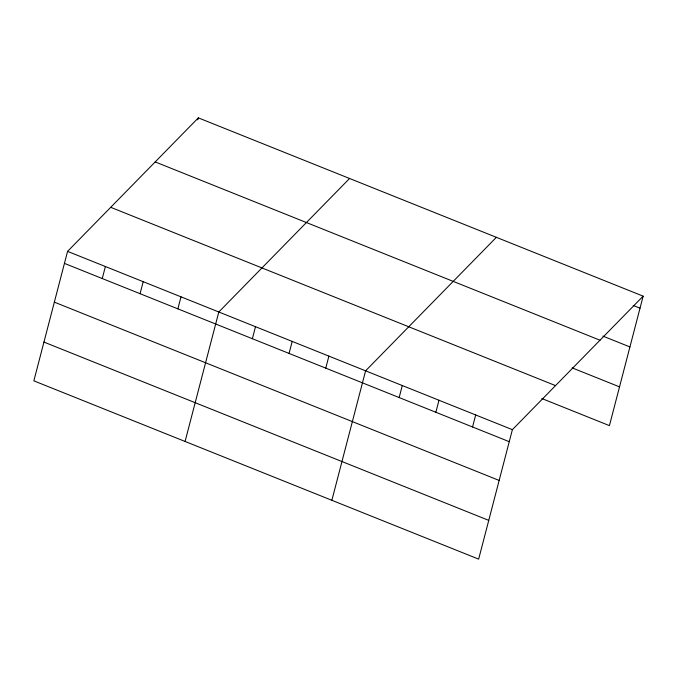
<?xml version="1.0" encoding="UTF-8"?>
<svg xmlns="http://www.w3.org/2000/svg" width="677" height="677" viewBox="0 0 677 677"><rect width="100%" height="100%" fill="white"/><g stroke="black" fill="none" stroke-linecap="round" stroke-linejoin="round"><path stroke-width="1.02" d="M67.573 251.37L33.85 380.846L478.656 559.134L512.379 429.667L643.15 296.154L198.344 117.866L67.573 251.37L512.379 429.667M102.252 278.543L105.384 266.526M140.063 293.7L143.194 281.683M197.819 119.863L198.344 117.866M177.873 308.856L181.004 296.839M185.083 441.463L218.806 311.987L349.577 178.483M252.377 338.72L255.508 326.703M289.071 353.428L292.202 341.411M325.764 368.136L328.895 356.119M331.865 500.303L365.597 370.827L496.368 237.322M399.159 397.56L402.29 385.535M435.861 412.268L438.984 400.251M472.554 426.975L475.686 414.959M643.15 296.154L609.427 425.63L541.828 398.533M633.257 305.462L640.019 308.179M602.885 336.097L629.923 346.937M155.194 161.921L600 340.218M572.2 367.899L619.523 386.872M110.732 207.314L555.538 385.611M64.442 263.387L509.248 441.683M54.346 302.145L499.152 480.442M43.946 342.08L488.752 520.376"/></g></svg>
